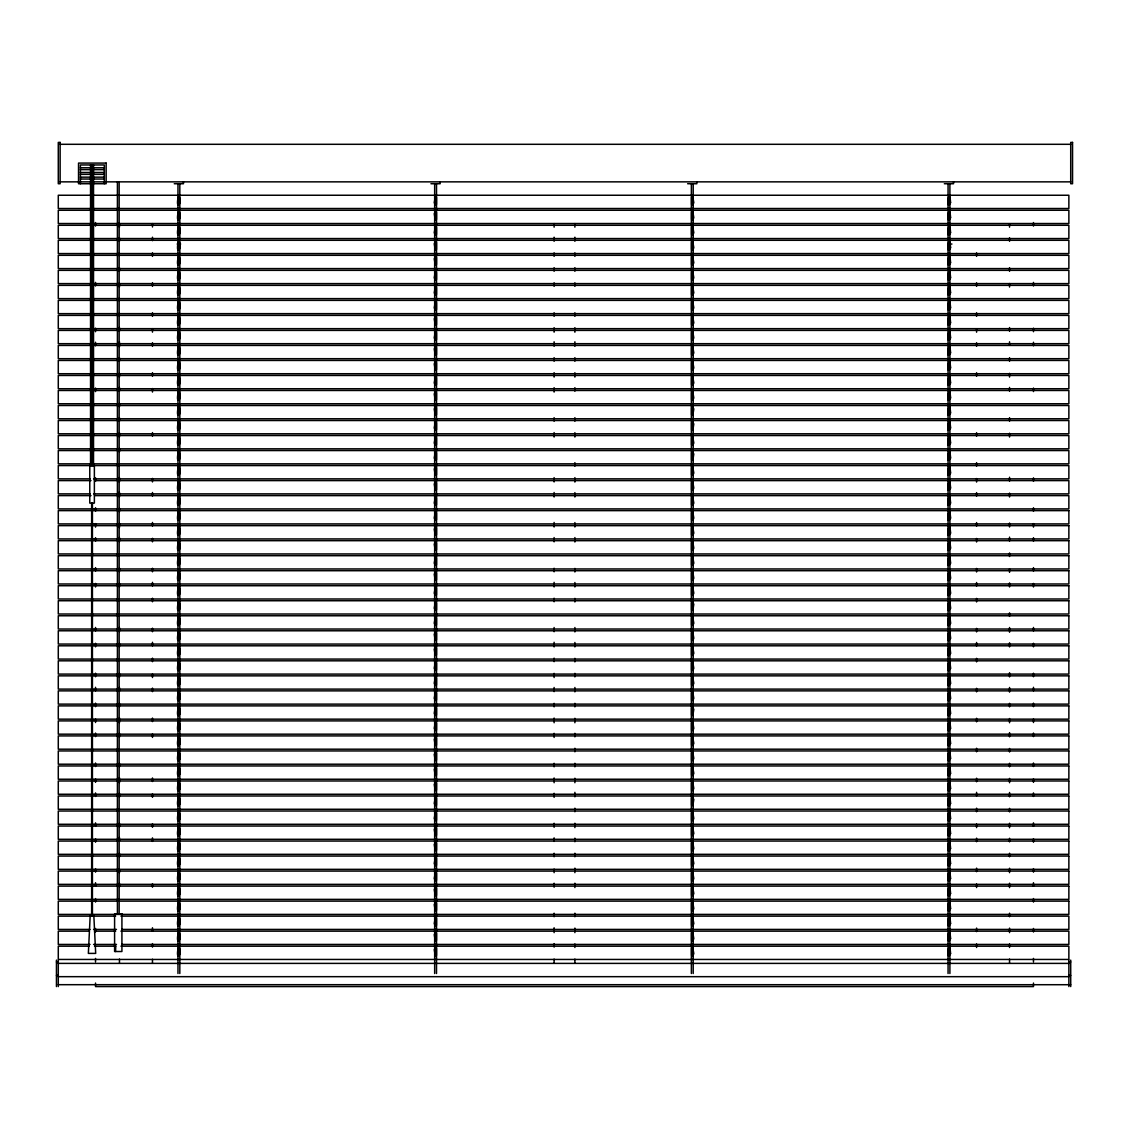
<?xml version="1.0" encoding="UTF-8"?>
<svg xmlns="http://www.w3.org/2000/svg" width="1129" height="1129" viewBox="0 0 1129 1129"><rect width="100%" height="100%" fill="white"/><g stroke="black" fill="none" stroke-linecap="round" stroke-linejoin="round"><path stroke-width="1.5" d="M119.124 495.843L119.152 492.315M119.208 481.744L119.237 478.23M436.457 204.547L436.457 197.335M436.457 219.562L436.457 212.365M436.457 234.578L436.457 227.381M436.457 249.594L436.457 242.396M436.457 264.623L436.457 257.412M436.457 279.639L436.457 272.428M436.457 294.655L436.457 287.458M436.457 309.671L436.457 302.473M436.457 324.7L436.457 317.489M436.457 339.716L436.457 332.505M436.457 354.732L436.457 347.534M436.457 369.747L436.457 362.55M436.457 384.763L436.457 377.566M436.457 399.793L436.457 392.582M436.457 414.809L436.457 407.597M436.457 429.824L436.457 422.627M436.457 444.84L436.457 437.643M436.457 459.87L436.457 452.658M436.457 474.886L436.457 467.674M436.457 489.901L436.457 482.704M436.457 504.917L436.457 497.72M436.457 519.933L436.457 512.735M436.457 534.963L436.457 527.751M436.457 549.978L436.457 542.767M436.457 564.994L436.457 557.797M436.457 580.01L436.457 572.812M436.457 595.039L436.457 587.828M436.457 610.055L436.457 602.844M436.457 625.071L436.457 617.859M436.457 640.087L436.457 632.889M436.457 655.102L436.457 647.905M436.457 670.132L436.457 662.921M436.457 685.148L436.457 677.936M436.457 700.163L436.457 692.966M436.457 715.179L436.457 707.982M436.457 730.209L436.457 722.997M436.457 745.225L436.457 738.013M436.457 760.24L436.457 753.029M436.457 775.256L436.457 768.059M436.457 790.272L436.457 783.074M436.457 805.302L436.457 798.09M436.457 820.317L436.457 813.106M436.457 835.333L436.457 828.136M436.457 850.349L436.457 843.151M436.457 865.379L436.457 858.167M436.457 880.394L436.457 873.183M436.457 895.41L436.457 888.198M436.457 910.426L436.457 903.228M436.457 925.441L436.457 918.244M436.457 940.471L436.457 933.26M436.457 955.487L436.457 948.275M691.611 197.335L691.611 204.547M691.611 212.365L691.611 219.562M691.611 227.381L691.611 234.578M691.611 242.396L691.611 249.594M691.611 257.412L691.611 264.623M691.611 272.428L691.611 279.639M691.611 287.458L691.611 294.655M691.611 302.473L691.611 309.671M691.611 317.489L691.611 324.7M691.611 332.505L691.611 339.716M691.611 347.534L691.611 354.732M691.611 362.55L691.611 369.747M691.611 377.566L691.611 384.763M691.611 392.582L691.611 399.793M691.611 407.597L691.611 414.809M691.611 422.627L691.611 429.824M691.611 437.643L691.611 444.84M691.611 452.658L691.611 459.87M691.611 467.674L691.611 474.886M691.611 482.704L691.611 489.901M691.611 497.72L691.611 504.917M691.611 512.735L691.611 519.933M691.611 527.751L691.611 534.963M691.611 542.767L691.611 549.978M691.611 557.797L691.611 564.994M691.611 572.812L691.611 580.01M691.611 587.828L691.611 595.039M691.611 602.844L691.611 610.055M691.611 617.859L691.611 625.071M691.611 632.889L691.611 640.087M691.611 647.905L691.611 655.102M691.611 662.921L691.611 670.132M691.611 677.936L691.611 685.148M691.611 692.966L691.611 700.163M691.611 707.982L691.611 715.179M691.611 722.997L691.611 730.209M691.611 738.013L691.611 745.225M691.611 753.029L691.611 760.24M691.611 768.059L691.611 775.256M691.611 783.074L691.611 790.272M691.611 798.09L691.611 805.302M691.611 813.106L691.611 820.317M691.611 828.136L691.611 835.333M691.611 843.151L691.611 850.349M691.611 858.167L691.611 865.379M691.611 873.183L691.611 880.394M691.611 888.198L691.611 895.41M691.611 903.228L691.611 910.426M691.611 918.244L691.611 925.441M691.611 933.26L691.611 940.471M691.611 948.275L691.611 955.487M692.853 204.885L693.799 202.67L692.853 197.109M692.853 219.901L693.799 217.685L692.853 212.139M692.853 234.917L693.799 232.701L692.853 227.155M692.853 249.946L693.799 247.731L692.853 242.17M692.853 264.962L693.799 262.747L692.853 257.186M692.853 279.978L693.799 277.762L692.853 272.202M692.853 294.994L693.799 292.778L692.853 287.232M692.853 310.009L693.799 307.808L692.853 302.247M692.853 325.039L693.799 322.823L692.853 317.263M692.853 340.055L693.799 337.839L692.853 332.279M692.853 355.07L693.799 352.855L692.853 347.295M692.853 370.086L693.799 367.871L692.853 362.324M692.853 385.116L693.799 382.9L692.853 377.34M692.853 400.132L693.799 397.916L692.853 392.356M692.853 415.147L693.799 408.952L692.853 407.371M692.853 430.163L693.799 423.968L692.853 422.401M692.853 445.179L693.799 442.977L692.853 437.417M692.853 460.209L693.799 454.013L692.853 452.433M692.853 475.224L693.799 473.009L692.853 467.448M692.853 490.24L693.799 488.024L692.853 482.464M692.853 505.256L693.799 503.04L692.853 497.494M692.853 520.271L693.799 518.07L692.853 512.51M692.853 535.301L693.799 533.086L692.853 527.525M692.853 550.317L693.799 548.101L692.853 542.541M692.853 565.333L693.799 563.117L692.853 557.571M692.853 580.348L693.799 578.133L692.853 572.586M692.853 595.378L693.799 593.162L692.853 587.602M692.853 610.394L693.799 604.198L692.853 602.618M692.853 625.41L693.799 623.194L692.853 617.634M692.853 640.425L693.799 638.21L692.853 632.663M692.853 655.441L693.799 653.239L692.853 647.679M692.853 670.471L693.799 668.255L692.853 662.695M692.853 685.486L693.799 683.271L692.853 677.71M692.853 700.502L693.799 698.286L692.853 692.74M692.853 715.518L693.799 709.322L692.853 707.756M692.853 730.548L693.799 728.332L692.853 722.772M692.853 745.563L693.799 743.348L692.853 737.787M692.853 760.579L693.799 758.363L692.853 752.803M692.853 775.595L693.799 773.379L692.853 767.833M692.853 790.61L693.799 788.409L692.853 782.849M692.853 805.64L693.799 799.445L692.853 797.864M692.853 820.656L693.799 818.44L692.853 812.88M692.853 835.672L693.799 833.456L692.853 827.91M692.853 850.687L693.799 848.472L692.853 842.926M692.853 865.717L693.799 863.502L692.853 857.941M692.853 880.733L693.799 878.517L692.853 872.957M692.853 895.749L693.799 893.533L692.853 887.973M692.853 910.764L693.799 908.549L692.853 903.002M692.853 925.78L693.799 923.578L692.853 918.018M692.853 940.81L693.799 938.594L692.853 933.034M692.853 955.826L693.799 953.61L692.853 948.05M435.229 197.109L434.284 202.67L435.229 204.885M435.229 212.139L434.284 213.706L435.229 219.901M435.229 227.155L434.284 232.701L435.229 234.917M435.229 242.17L434.284 243.737L435.229 249.946M435.229 257.186L434.284 258.767L435.229 264.962M435.229 272.202L434.284 277.762L435.229 279.978M435.229 287.232L434.284 292.778L435.229 294.994M435.229 302.247L434.284 307.808L435.229 310.009M435.229 317.263L434.284 318.844L435.229 325.039M435.229 332.279L434.284 337.839L435.229 340.055M435.229 347.295L434.284 348.875L435.229 355.07M435.229 362.324L434.284 363.891L435.229 370.086M435.229 377.34L434.284 382.9L435.229 385.116M435.229 392.356L434.284 393.936L435.229 400.132M435.229 407.371L434.284 408.952L435.229 415.147M435.229 422.401L434.284 427.947L435.229 430.163M435.229 437.417L434.284 442.977L435.229 445.179M435.229 452.433L434.284 457.993L435.229 460.209M435.229 467.448L434.284 469.029L435.229 475.224M435.229 482.464L434.284 484.045L435.229 490.24M435.229 497.494L434.284 503.04L435.229 505.256M435.229 512.51L434.284 518.07L435.229 520.271M435.229 527.525L434.284 529.106L435.229 535.301M435.229 542.541L434.284 544.122L435.229 550.317M435.229 557.571L434.284 563.117L435.229 565.333M435.229 572.586L434.284 574.153L435.229 580.348M435.229 587.602L434.284 593.162L435.229 595.378M435.229 602.618L434.284 608.178L435.229 610.394M435.229 617.634L434.284 623.194L435.229 625.41M435.229 632.663L434.284 634.23L435.229 640.425M435.229 647.679L434.284 649.246L435.229 655.441M435.229 662.695L434.284 668.255L435.229 670.471M435.229 677.71L434.284 683.271L435.229 685.486M435.229 692.74L434.284 698.286L435.229 700.502M435.229 707.756L434.284 713.302L435.229 715.518M435.229 722.772L434.284 728.332L435.229 730.548M435.229 737.787L434.284 739.368L435.229 745.563M435.229 752.803L434.284 754.384L435.229 760.579M435.229 767.833L434.284 769.399L435.229 775.595M435.229 782.849L434.284 784.415L435.229 790.61M435.229 797.864L434.284 803.425L435.229 805.64M435.229 812.88L434.284 818.44L435.229 820.656M435.229 827.91L434.284 829.476L435.229 835.672M435.229 842.926L434.284 844.492L435.229 850.687M435.229 857.941L434.284 863.502L435.229 865.717M435.229 872.957L434.284 878.517L435.229 880.733M435.229 887.973L434.284 889.553L435.229 895.749M435.229 903.002L434.284 904.569L435.229 910.764M435.229 918.018L434.284 923.578L435.229 925.78M435.229 933.034L434.284 934.614L435.229 940.81M435.229 948.05L434.284 949.63L435.229 955.826M60.133 144.3L1070.715 144.3M80.385 167.769L104.305 167.769M80.385 169.646L104.305 169.646M80.385 172.469L104.305 172.469M80.385 174.346L104.305 174.346M80.385 177.154L104.305 177.154M80.385 179.031L104.305 179.031M60.133 181.854L79.538 181.854M80.385 181.854L104.305 181.854M105.985 181.854L1070.715 181.854M174.261 183.731L183.462 183.731L183.462 181.854M430.953 183.731L440.155 183.731L440.155 181.854M687.646 183.731L696.847 183.731L696.847 181.854M944.338 183.731L953.539 183.731L953.539 181.854M90.038 208.512L58.285 208.512L58.285 195.246L1068.867 195.246L1068.867 208.512L93.566 208.512M90.038 223.528L58.285 223.528L58.285 210.262L1068.867 210.262L1068.867 223.528L93.566 223.528M90.038 238.558L58.285 238.558L58.285 225.278L1068.867 225.278L1068.867 238.558L93.566 238.558M177.126 244.033L180.654 244.033M948.402 244.033L951.916 244.033M90.038 253.573L58.285 253.573L58.285 240.294L1068.867 240.294L1068.867 253.573L93.566 253.573M90.038 268.589L58.285 268.589L58.285 255.309L1068.867 255.309L1068.867 268.589L93.566 268.589M90.038 283.605L58.285 283.605L58.285 270.339L1068.867 270.339L1068.867 283.605L93.566 283.605M90.038 298.62L58.285 298.62L58.285 285.355L1068.867 285.355L1068.867 298.62L93.566 298.62M90.038 313.65L58.285 313.65L58.285 300.37L1068.867 300.37L1068.867 313.65L93.566 313.65M90.038 328.666L58.285 328.666L58.285 315.386L1068.867 315.386L1068.867 328.666L93.566 328.666M90.038 343.682L58.285 343.682L58.285 330.402L1068.867 330.402L1068.867 343.682L93.566 343.682M90.038 358.697L58.285 358.697L58.285 345.432L1068.867 345.432L1068.867 358.697L93.566 358.697M90.038 373.727L58.285 373.727L58.285 360.447L1068.867 360.447L1068.867 373.727L93.566 373.727M90.038 388.743L58.285 388.743L58.285 375.463L1068.867 375.463L1068.867 388.743L93.566 388.743M90.038 403.759L58.285 403.759L58.285 390.479L1068.867 390.479L1068.867 403.759L93.566 403.759M90.038 418.774L58.285 418.774L58.285 405.509L1068.867 405.509L1068.867 418.774L93.566 418.774M90.038 433.79L58.285 433.79L58.285 420.524L1068.867 420.524L1068.867 433.79L93.566 433.79M90.038 448.82L58.285 448.82L58.285 435.54L1068.867 435.54L1068.867 448.82L93.566 448.82M90.038 463.836L58.285 463.836L58.285 450.556L1068.867 450.556L1068.867 463.836L93.566 463.836M90.038 478.851L58.285 478.851L58.285 465.571L1068.867 465.571L1068.867 478.851L93.566 478.851M90.997 480.601L58.285 480.601L58.285 493.867L90.038 493.867M94.526 480.601L1068.867 480.601L1068.867 493.867L93.566 493.867M90.997 495.617L58.285 495.617L58.285 508.897L1068.867 508.897L1068.867 495.617L94.526 495.617M115.666 916.141L58.285 916.141L58.285 929.421L90.038 929.421M120.944 916.141L1068.867 916.141L1068.867 929.421L121.777 929.421M93.566 929.421L116.485 929.421M89.233 931.157L58.285 931.157L58.285 944.437L90.038 944.437M94.526 931.157L115.666 931.157M120.944 931.157L1068.867 931.157L1068.867 944.437L121.777 944.437M93.566 944.437L116.485 944.437M115.779 945.89L115.539 951.521M89.233 946.187L58.285 946.187L58.285 959.452L1068.867 959.452L1068.867 946.187L120.944 946.187M94.526 946.187L115.666 946.187M56.45 961.979L58.285 961.979M1068.867 961.979L1070.715 961.979M58.285 963.39L1068.867 963.39M56.45 975.428L58.285 975.428M1068.867 975.428L1070.715 975.428M58.285 976.67L1068.867 976.67M58.285 984.686L1070.715 984.714M1070.715 960.13L1070.715 986.577M1068.867 960.13L1068.867 986.577M1033.472 222.554L1033.472 226.082M1033.472 282.419L1033.472 285.933M1033.472 328.186L1033.472 331.7M1033.472 342.27L1033.472 345.784M1033.472 388.037L1033.472 391.565M1033.472 477.821L1033.472 481.335M1033.472 507.74L1033.472 511.268M1033.472 523.588L1033.472 527.116M1033.472 537.672L1033.472 541.186M1033.472 567.605L1033.472 571.119M1033.472 583.439L1033.472 586.967M1033.472 627.456L1033.472 630.97M1033.472 643.29L1033.472 646.818M1033.472 673.223L1033.472 676.737M1033.472 687.307L1033.472 690.821M1033.472 703.155L1033.472 706.669M1033.472 718.99L1033.472 722.518M1033.472 733.074L1033.472 736.602M1033.472 763.006L1033.472 766.52M1033.472 778.841L1033.472 782.369M1033.472 792.925L1033.472 796.453M1033.472 822.858L1033.472 826.372M1033.472 838.706L1033.472 842.22M1033.472 868.624L1033.472 872.152M1033.472 882.709L1033.472 886.237M1033.472 898.557L1033.472 902.071M1033.472 928.475L1033.472 932.004M1033.472 958.408L1033.472 961.922M1033.472 983.049L1033.472 986.577L95.528 986.577L95.528 983.049M1009.538 223.641L1009.538 227.169M1009.538 237.725L1009.538 241.281M1009.538 267.672L1009.538 271.256M1009.538 283.52L1009.538 287.048M1009.538 327.551L1009.538 331.22M1009.538 341.805L1009.538 345.333M1009.538 357.681L1009.538 361.209M1009.538 373.346L1009.538 377.072M1009.538 387.43L1009.538 391.184M1009.538 417.645L1009.538 421.173M1009.538 433.226L1009.538 437.036M1009.538 477.257L1009.538 481.123M1009.538 493.105L1009.538 497M1009.538 523.037L1009.538 526.989M1009.538 537.136L1009.538 541.087M1009.538 552.984L1009.538 556.512M1009.538 568.833L1009.538 572.361M1009.538 582.931L1009.538 586.953M1009.538 612.864L1009.538 616.392M1009.538 627.512L1009.538 632.24M1009.538 642.81L1009.538 646.903M1009.538 672.743L1009.538 676.892M1009.538 687.476L1009.538 692.119M1009.538 703.339L1009.538 706.867M1009.538 718.538L1009.538 722.743M1009.538 732.622L1009.538 736.856M1009.538 748.471L1009.538 751.999M1009.538 763.303L1009.538 766.831M1009.538 778.417L1009.538 782.707M1009.538 792.502L1009.538 796.82M1009.538 808.364L1009.538 811.878M1009.538 823.267L1009.538 827.726M1009.538 838.297L1009.538 841.825M1009.538 853.256L1009.538 856.784M1009.538 868.243L1009.538 872.646M1009.538 883.231L1009.538 887.606M1009.538 913.22L1009.538 916.748M1009.538 928.123L1009.538 932.61M1009.538 943.971L1009.538 947.485M1009.538 959.071L1009.538 962.825M976.585 252.854L976.585 256.382M976.585 282.829L976.585 286.357M976.585 312.789L976.585 316.318M976.585 328.666L976.585 332.194M976.585 342.764L976.585 346.293M976.585 372.739L976.585 376.267M976.585 432.689L976.585 436.203M976.585 462.65L976.585 466.178M976.585 478.527L976.585 482.055M976.585 492.625L976.585 496.153M976.585 522.6L976.585 526.128M976.585 538.462L976.585 541.991M976.585 568.437L976.585 571.966M976.585 582.536L976.585 586.064M976.585 598.412L976.585 601.94M976.585 628.387L976.585 631.901M976.585 642.486L976.585 646.014M976.585 658.348L976.585 661.876M976.585 688.323L976.585 691.851M976.585 718.298L976.585 721.826M976.585 748.273L976.585 751.787M976.585 778.234L976.585 781.762M976.585 792.346L976.585 795.874M976.585 808.209L976.585 811.737M976.585 824.085L976.585 827.599M976.585 838.184L976.585 841.712M976.585 868.159L976.585 871.687M976.585 884.021L976.585 887.549M976.585 928.094L976.585 931.623M976.585 943.971L976.585 947.485M949.898 184.225L949.898 973.523M948.064 184.225L948.064 973.523M693.206 184.225L693.206 973.523M691.371 184.225L691.371 973.523M574.887 223.584L574.887 227.169M574.887 237.217L574.887 241.281M574.887 252.854L574.887 256.382M574.887 267.728L574.887 271.256M574.887 282.829L574.887 286.357M574.887 312.789L574.887 316.318M574.887 327.692L574.887 332.194M574.887 341.805L574.887 346.293M574.887 357.681L574.887 361.209M574.887 372.739L574.887 377.072M574.887 387.656L574.887 391.184M574.887 417.645L574.887 421.173M574.887 432.689L574.887 437.036M574.887 462.65L574.887 466.178M574.887 477.609L574.887 482.055M574.887 492.625L574.887 497M574.887 522.6L574.887 526.989M574.887 537.559L574.887 541.991M574.887 568.437L574.887 571.966M574.887 582.536L574.887 586.953M574.887 598.412L574.887 601.94M574.887 627.512L574.887 631.901M574.887 642.486L574.887 646.903M574.887 658.348L574.887 661.876M574.887 673.364L574.887 676.892M574.887 687.476L574.887 691.851M574.887 703.339L574.887 706.867M574.887 718.298L574.887 722.743M574.887 733.328L574.887 736.856M574.887 748.273L574.887 751.787M574.887 763.303L574.887 766.831M574.887 778.234L574.887 782.707M574.887 792.346L574.887 796.82M574.887 808.209L574.887 811.737M574.887 823.267L574.887 827.599M574.887 838.184L574.887 841.712M574.887 853.256L574.887 856.784M574.887 868.159L574.887 872.646M574.887 883.231L574.887 887.549M574.887 913.22L574.887 916.748M574.887 928.094L574.887 932.61M574.887 943.971L574.887 947.485M574.887 959.071L574.887 962.825M554.113 223.584L554.113 227.169M554.113 237.217L554.113 241.281M554.113 252.854L554.113 256.368M554.113 267.728L554.113 271.256M554.113 282.8L554.113 286.329M554.113 312.761L554.113 316.289M554.113 327.692L554.113 332.152M554.113 341.805L554.113 346.236M554.113 357.681L554.113 361.209M554.113 372.669L554.113 377.072M554.113 387.656L554.113 392.059M554.113 417.645L554.113 421.173M554.113 432.59L554.113 437.036M554.113 477.609L554.113 481.928M554.113 492.498L554.113 497M554.113 522.459L554.113 526.989M554.113 537.559L554.113 541.835M554.113 568.268L554.113 571.796M554.113 582.366L554.113 586.953M554.113 598.229L554.113 601.757M554.113 627.512L554.113 631.704M554.113 642.288L554.113 646.903M554.113 658.136L554.113 661.665M554.113 673.364L554.113 677.527M554.113 687.476L554.113 691.625M554.113 703.339L554.113 706.867M554.113 718.058L554.113 722.743M554.113 733.328L554.113 737.435M554.113 763.303L554.113 766.831M554.113 777.966L554.113 782.707M554.113 793.292L554.113 797.356M554.113 823.267L554.113 827.303M554.113 837.873L554.113 841.401M554.113 853.256L554.113 856.784M554.113 869.118L554.113 872.646M554.113 883.231L554.113 887.225M554.113 913.22L554.113 916.748M554.113 927.756L554.113 932.61M554.113 943.604L554.113 947.132M554.113 959.071L554.113 962.727M436.514 184.225L436.514 973.523M434.665 184.225L434.665 973.523M179.821 184.225L179.821 973.523M177.973 184.225L177.973 973.523M152.471 223.584L152.471 227M152.471 237.217L152.471 240.632M152.471 252.84L152.471 256.368M152.471 282.772L152.471 286.329M152.471 312.761L152.471 316.289M152.471 328.624L152.471 332.152M152.471 342.722L152.471 346.236M152.471 372.669L152.471 376.197M152.471 388.531L152.471 392.059M152.471 432.59L152.471 436.104M152.471 478.4L152.471 481.928M152.471 492.498L152.471 496.026M152.471 522.459L152.471 525.987M152.471 538.321L152.471 541.835M152.471 568.268L152.471 571.796M152.471 582.366L152.471 585.895M152.471 598.229L152.471 601.757M152.471 628.19L152.471 631.704M152.471 642.288L152.471 645.802M152.471 658.136L152.471 661.665M152.471 673.999L152.471 677.527M152.471 688.097L152.471 691.625M152.471 718.058L152.471 721.572M152.471 733.921L152.471 737.435M152.471 777.966L152.471 781.494M152.471 793.828L152.471 797.356M152.471 823.789L152.471 827.303M152.471 837.873L152.471 841.401M152.471 883.697L152.471 887.225M152.471 927.756L152.471 931.27M152.471 943.604L152.471 947.132M152.471 959.255L152.471 962.727M119.462 223.641L119.462 227.169M119.462 237.725L119.462 241.281M119.462 267.658L119.462 271.256M119.462 283.506L119.462 287.02M119.462 327.523L119.462 331.22M119.462 341.805L119.462 346.885M119.462 357.681L119.462 361.209M119.462 373.304L119.462 377.072M119.462 387.388L119.462 391.184M119.462 403.236L119.462 406.75M119.462 417.645L119.462 421.173M119.462 432.717L119.462 437.036M119.462 477.609L119.462 481.744M119.462 492.315L119.462 497M119.462 508.163L119.462 511.691M119.462 523.461L119.462 527.539M119.462 537.559L119.462 541.638M119.462 568.056L119.462 571.57M119.462 583.425L119.462 586.953M119.462 627.512L119.462 631.464M119.462 643.389L119.462 646.903M119.462 673.364L119.462 677.259M119.462 687.476L119.462 691.357M119.462 703.339L119.462 706.867M119.462 717.776L119.462 722.743M119.462 733.328L119.462 737.152M119.462 763.303L119.462 766.831M119.462 777.655L119.462 782.707M119.462 793.292L119.462 797.032M119.462 823.267L119.462 826.978M119.462 837.549L119.462 841.063M119.462 853.256L119.462 856.925M119.462 869.118L119.462 872.773M119.462 883.231L119.462 886.858M119.462 959.071L119.462 962.6M119.152 181.854L119.152 913.968M117.416 181.854L117.416 913.968M104.305 183.731L104.305 164.961L80.385 164.961L80.385 183.731M95.528 222.554L95.528 226.082M95.528 282.419L95.528 285.933M95.528 328.186L95.528 331.7M95.528 342.27L95.528 345.784M95.528 388.037L95.528 391.565M95.528 477.821L95.528 481.335M95.528 507.74L95.528 511.268M95.528 523.588L95.528 527.116M95.528 537.672L95.528 541.186M95.528 567.605L95.528 571.119M95.528 583.439L95.528 586.967M95.528 627.456L95.528 630.97M95.528 643.29L95.528 646.818M95.528 673.223L95.528 676.737M95.528 687.307L95.528 690.821M95.528 703.155L95.528 706.669M95.528 718.99L95.528 722.518M95.528 733.074L95.528 736.602M95.528 763.006L95.528 766.52M95.528 778.841L95.528 782.369M95.528 792.925L95.528 796.453M95.528 822.858L95.528 826.372M95.528 838.706L95.528 842.22M95.528 868.624L95.528 872.152M95.528 882.709L95.528 886.237M95.528 898.557L95.528 902.071M95.528 928.475L95.528 932.004M95.528 958.408L95.528 961.922M93.524 164.961L93.524 465.543M92.747 164.961L92.747 465.543M92.423 164.961L92.423 465.543M92.423 503.082L92.423 915.845M91.647 164.961L91.647 465.543M91.647 503.082L91.647 915.845M91.322 164.961L91.322 465.543M90.546 164.961L90.546 465.543M58.285 960.13L58.285 986.577M56.45 960.13L56.45 986.577M119.42 448.284L119.392 451.798L119.462 448.284M90.179 915.845L88.358 953.398L95.683 953.398L93.848 915.845L90.179 915.845M180.259 202.67C174.713 212.831 179.059 184.648 180.259 202.67M180.259 217.685C174.713 227.86 179.059 199.664 180.259 217.685M180.259 232.701C174.713 242.876 179.059 214.693 180.259 232.701M180.259 247.731C174.713 257.892 179.059 229.709 180.259 247.731M180.259 262.747C174.713 272.908 179.059 244.725 180.259 262.747M180.259 277.762C174.713 287.923 179.059 259.741 180.259 277.762M180.259 292.778C174.713 302.953 179.059 274.77 180.259 292.778M180.259 307.808C174.713 317.969 179.059 289.786 180.259 307.808M180.259 322.823C174.713 332.984 179.059 304.802 180.259 322.823M180.259 337.839C174.713 348 179.059 319.817 180.259 337.839M180.259 352.855C174.713 363.03 179.059 334.833 180.259 352.855M180.259 367.871C174.713 378.046 179.059 349.863 180.259 367.871M180.259 382.9C174.713 393.061 179.059 364.879 180.259 382.9M180.259 397.916C174.713 408.077 179.059 379.894 180.259 397.916M180.259 412.932C174.713 423.093 179.059 394.91 180.259 412.932M180.259 427.947C174.713 438.123 179.059 409.94 180.259 427.947M180.259 442.977C174.713 453.138 179.059 424.956 180.259 442.977M180.259 457.993C174.713 468.154 179.059 439.971 180.259 457.993M180.259 473.009C174.713 483.17 179.059 454.987 180.259 473.009M180.259 488.024C174.713 498.199 179.059 470.003 180.259 488.024M180.259 503.04C174.713 513.215 179.059 485.033 180.259 503.04M180.259 518.07C174.713 528.231 179.059 500.048 180.259 518.07M180.259 533.086C174.713 543.247 179.059 515.064 180.259 533.086M180.259 548.101C174.713 558.262 179.059 530.08 180.259 548.101M180.259 563.117C174.713 573.292 179.059 545.109 180.259 563.117M180.259 578.133C174.713 588.308 179.059 560.125 180.259 578.133M180.259 593.162C174.713 603.323 179.059 575.141 180.259 593.162M180.259 608.178C174.713 618.339 179.059 590.157 180.259 608.178M180.259 623.194C174.713 633.369 179.059 605.172 180.259 623.194M180.259 638.21C174.713 648.385 179.059 620.202 180.259 638.21M180.259 653.239C174.713 663.4 179.059 635.218 180.259 653.239M180.259 668.255C174.713 678.416 179.059 650.233 180.259 668.255M180.259 683.271C174.713 693.432 179.059 665.249 180.259 683.271M180.259 698.286C174.713 708.462 179.059 680.279 180.259 698.286M180.259 713.302C174.713 723.477 179.059 695.295 180.259 713.302M180.259 728.332C174.713 738.493 179.059 710.31 180.259 728.332M180.259 743.348C174.713 753.509 179.059 725.326 180.259 743.348M180.259 758.363C174.713 768.539 179.059 740.342 180.259 758.363M180.259 773.379C174.713 783.554 179.059 755.372 180.259 773.379M180.259 788.409C174.713 798.57 179.059 770.387 180.259 788.409M180.259 803.425C174.713 813.586 179.059 785.403 180.259 803.425M180.259 818.44C174.713 828.601 179.059 800.419 180.259 818.44M180.259 833.456C174.713 843.631 179.059 815.434 180.259 833.456M180.259 848.472C174.713 858.647 179.059 830.464 180.259 848.472M180.259 863.502C174.713 873.663 179.059 845.48 180.259 863.502M180.259 878.517C174.713 888.678 179.059 860.496 180.259 878.517M180.259 893.533C174.713 903.694 179.059 875.511 180.259 893.533M180.259 908.549C174.713 918.724 179.059 890.541 180.259 908.549M180.259 923.578C174.713 933.739 179.059 905.557 180.259 923.578M180.259 938.594C174.713 948.755 179.059 920.572 180.259 938.594M180.259 953.61C174.713 963.771 179.059 935.588 180.259 953.61M950.576 202.67C945.029 212.831 949.376 184.648 950.576 202.67M950.576 217.685C945.029 227.86 949.376 199.664 950.576 217.685M950.576 232.701C945.029 242.876 949.376 214.693 950.576 232.701M950.576 247.731C945.029 257.892 949.376 229.709 950.576 247.731M950.576 262.747C945.029 272.908 949.376 244.725 950.576 262.747M950.576 277.762C945.029 287.923 949.376 259.741 950.576 277.762M950.576 292.778C945.029 302.953 949.376 274.77 950.576 292.778M950.576 307.808C945.029 317.969 949.376 289.786 950.576 307.808M950.576 322.823C945.029 332.984 949.376 304.802 950.576 322.823M950.576 337.839C945.029 348 949.376 319.817 950.576 337.839M950.576 352.855C945.029 363.03 949.376 334.833 950.576 352.855M950.576 367.871C945.029 378.046 949.376 349.863 950.576 367.871M950.576 382.9C945.029 393.061 949.376 364.879 950.576 382.9M950.576 397.916C945.029 408.077 949.376 379.894 950.576 397.916M950.576 412.932C945.029 423.093 949.376 394.91 950.576 412.932M950.576 427.947C945.029 438.123 949.376 409.94 950.576 427.947M950.576 442.977C945.029 453.138 949.376 424.956 950.576 442.977M950.576 457.993C945.029 468.154 949.376 439.971 950.576 457.993M950.576 473.009C945.029 483.17 949.376 454.987 950.576 473.009M950.576 488.024C945.029 498.199 949.376 470.003 950.576 488.024M950.576 503.04C945.029 513.215 949.376 485.033 950.576 503.04M950.576 518.07C945.029 528.231 949.376 500.048 950.576 518.07M950.576 533.086C945.029 543.247 949.376 515.064 950.576 533.086M950.576 548.101C945.029 558.262 949.376 530.08 950.576 548.101M950.576 563.117C945.029 573.292 949.376 545.109 950.576 563.117M950.576 578.133C945.029 588.308 949.376 560.125 950.576 578.133M950.576 593.162C945.029 603.323 949.376 575.141 950.576 593.162M950.576 608.178C945.029 618.339 949.376 590.157 950.576 608.178M950.576 623.194C945.029 633.369 949.376 605.172 950.576 623.194M950.576 638.21C945.029 648.385 949.376 620.202 950.576 638.21M950.576 653.239C945.029 663.4 949.376 635.218 950.576 653.239M950.576 668.255C945.029 678.416 949.376 650.233 950.576 668.255M950.576 683.271C945.029 693.432 949.376 665.249 950.576 683.271M950.576 698.286C945.029 708.462 949.376 680.279 950.576 698.286M950.576 713.302C945.029 723.477 949.376 695.295 950.576 713.302M950.576 728.332C945.029 738.493 949.376 710.31 950.576 728.332M950.576 743.348C945.029 753.509 949.376 725.326 950.576 743.348M950.576 758.363C945.029 768.539 949.376 740.342 950.576 758.363M950.576 773.379C945.029 783.554 949.376 755.372 950.576 773.379M950.576 788.409C945.029 798.57 949.376 770.387 950.576 788.409M950.576 803.425C945.029 813.586 949.376 785.403 950.576 803.425M950.576 818.44C945.029 828.601 949.376 800.419 950.576 818.44M950.576 833.456C945.029 843.631 949.376 815.434 950.576 833.456M950.576 848.472C945.029 858.647 949.376 830.464 950.576 848.472M950.576 863.502C945.029 873.663 949.376 845.48 950.576 863.502M950.576 878.517C945.029 888.678 949.376 860.496 950.576 878.517M950.576 893.533C945.029 903.694 949.376 875.511 950.576 893.533M950.576 908.549C945.029 918.724 949.376 890.541 950.576 908.549M950.576 923.578C945.029 933.739 949.376 905.557 950.576 923.578M950.576 938.594C945.029 948.755 949.376 920.572 950.576 938.594M950.576 953.61C945.029 963.771 949.376 935.588 950.576 953.61M60.133 142.423L58.285 142.423L58.285 183.731L60.133 183.731L60.133 142.423M1072.55 142.423L1070.715 142.423L1070.715 183.731L1072.55 183.731L1072.55 142.423M106.154 163.084L78.536 163.084L78.536 183.731L106.154 183.731L106.154 163.084M94.37 465.543L89.77 465.543L89.77 503.082L94.37 503.082L94.37 465.543M1068.867 510.633L58.285 510.633L58.285 523.912L1068.867 523.912L1068.867 510.633M1068.867 525.648L58.285 525.648L58.285 538.928L1068.867 538.928L1068.867 525.648M1068.867 540.678L58.285 540.678L58.285 553.944L1068.867 553.944L1068.867 540.678M1068.867 555.694L58.285 555.694L58.285 568.96L1068.867 568.96L1068.867 555.694M1068.867 570.709L58.285 570.709L58.285 583.989L1068.867 583.989L1068.867 570.709M1068.867 585.725L58.285 585.725L58.285 599.005L1068.867 599.005L1068.867 585.725M1068.867 600.741L58.285 600.741L58.285 614.021L1068.867 614.021L1068.867 600.741M1068.867 615.771L58.285 615.771L58.285 629.036L1068.867 629.036L1068.867 615.771M1068.867 630.786L58.285 630.786L58.285 644.066L1068.867 644.066L1068.867 630.786M1068.867 645.802L58.285 645.802L58.285 659.082L1068.867 659.082L1068.867 645.802M1068.867 660.818L58.285 660.818L58.285 674.098L1068.867 674.098L1068.867 660.818M1068.867 675.848L58.285 675.848L58.285 689.113L1068.867 689.113L1068.867 675.848M1068.867 690.863L58.285 690.863L58.285 704.129L1068.867 704.129L1068.867 690.863M1068.867 705.879L58.285 705.879L58.285 719.159L1068.867 719.159L1068.867 705.879M1068.867 720.895L58.285 720.895L58.285 734.175L1068.867 734.175L1068.867 720.895M1068.867 735.91L58.285 735.91L58.285 749.19L1068.867 749.19L1068.867 735.91M1068.867 750.94L58.285 750.94L58.285 764.206L1068.867 764.206L1068.867 750.94M1068.867 765.956L58.285 765.956L58.285 779.236L1068.867 779.236L1068.867 765.956M1068.867 780.972L58.285 780.972L58.285 794.251L1068.867 794.251L1068.867 780.972M1068.867 795.987L58.285 795.987L58.285 809.267L1068.867 809.267L1068.867 795.987M1068.867 811.017L58.285 811.017L58.285 824.283L1068.867 824.283L1068.867 811.017M1068.867 826.033L58.285 826.033L58.285 839.299L1068.867 839.299L1068.867 826.033M1068.867 841.049L58.285 841.049L58.285 854.328L1068.867 854.328L1068.867 841.049M1068.867 856.064L58.285 856.064L58.285 869.344L1068.867 869.344L1068.867 856.064M1068.867 871.08L58.285 871.08L58.285 884.36L1068.867 884.36L1068.867 871.08M1068.867 886.11L58.285 886.11L58.285 899.376L1068.867 899.376L1068.867 886.11M1068.867 901.125L58.285 901.125L58.285 914.405L1068.867 914.405L1068.867 901.125M121.918 913.968L114.593 913.968L114.593 951.521L121.918 951.521L121.918 913.968"/></g></svg>
